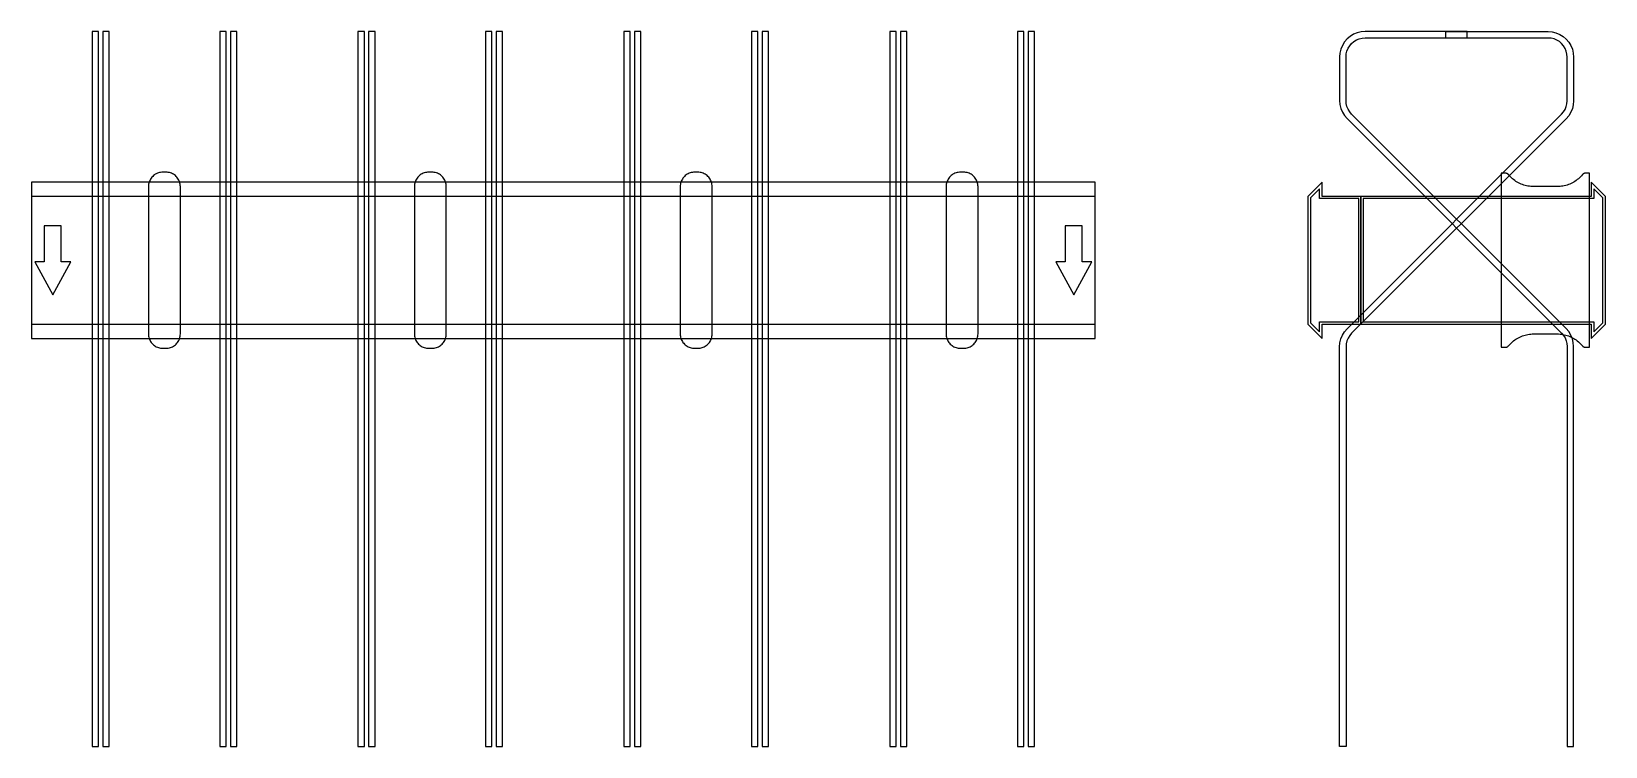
# Model space of a CAD drawing. Extents: x 0 to 1480, y -457 to 215.
import ezdxf

# ---------------------------------------------------------------- set-up
doc = ezdxf.new("R2010")
doc.units = 0
doc.layers.add('Halfen', color=7, linetype='CONTINUOUS')

msp = doc.modelspace()

# ---------------------------------------------------------------- linework, layer by layer
at = {"layer": 'Halfen', "color": 7}
for points in [[(63, -457.177), (63, 215.147), (57, 215.147), (57, -457.177)], [(73, -457.177), (73, 215.147), (67, 215.147), (67, -457.177)], [(183, -457.177), (183, 215.147), (177, 215.147), (177, -457.177)], [(193, -457.177), (193, 215.147), (187, 215.147), (187, -457.177)], [(313, -457.177), (313, 215.147), (307, 215.147), (307, -457.177)], [(323, -457.177), (323, 215.147), (317, 215.147), (317, -457.177)], [(433, -457.177), (433, 215.147), (427, 215.147), (427, -457.177)], [(443, -457.177), (443, 215.147), (437, 215.147), (437, -457.177)], [(563, -457.177), (563, 215.147), (557, 215.147), (557, -457.177)], [(573, -457.177), (573, 215.147), (567, 215.147), (567, -457.177)], [(683, -457.177), (683, 215.147), (677, 215.147), (677, -457.177)], [(693, -457.177), (693, 215.147), (687, 215.147), (687, -457.177)], [(813, -457.177), (813, 215.147), (807, 215.147), (807, -457.177)], [(823, -457.177), (823, 215.147), (817, 215.147), (817, -457.177)], [(933, -457.177), (933, 215.147), (927, 215.147), (927, -457.177)], [(943, -457.177), (943, 215.147), (937, 215.147), (937, -457.177)], [(1450, -457.177), (1450, -81.213), (1449.705, -77.459), (1448.825, -73.797), (1447.384, -70.317), (1445.416, -67.106), (1442.971, -64.243), (1241.272, 137.456), (1239.438, 139.604), (1237.962, 142.012), (1236.881, 144.621), (1236.222, 147.368), (1236, 150.184), (1236, 191.147), (1236.222, 193.963), (1236.881, 196.71), (1237.962, 199.319), (1239.438, 201.728), (1241.272, 203.875), (1243.42, 205.71), (1245.828, 207.186), (1248.438, 208.266), (1251.184, 208.926), (1254, 209.147), (1350, 209.147), (1350, 215.147), (1254, 215.147), (1250.246, 214.852), (1246.584, 213.973), (1243.104, 212.532), (1239.893, 210.564), (1237.029, 208.118), (1234.584, 205.254), (1232.616, 202.043), (1231.175, 198.564), (1230.295, 194.902), (1230, 191.147), (1230, 150.184), (1230.295, 146.429), (1231.175, 142.767), (1232.616, 139.288), (1234.584, 136.077), (1237.029, 133.213), (1438.728, -68.485), (1440.562, -70.633), (1442.038, -73.041), (1443.119, -75.651), (1443.778, -78.397), (1444, -81.213), (1444, -457.177)], [(1230, -457.324), (1230, -81.361), (1230.295, -77.606), (1231.175, -73.944), (1232.616, -70.465), (1234.584, -67.254), (1237.029, -64.39), (1438.728, 137.308), (1440.562, 139.456), (1442.038, 141.865), (1443.119, 144.474), (1443.778, 147.221), (1444, 150.036), (1444, 191), (1443.778, 193.816), (1443.119, 196.562), (1442.038, 199.172), (1440.562, 201.58), (1438.728, 203.728), (1436.58, 205.562), (1434.172, 207.038), (1431.562, 208.119), (1428.816, 208.778), (1426, 209), (1330, 209), (1330, 215), (1426, 215), (1429.754, 214.705), (1433.416, 213.825), (1436.896, 212.384), (1440.107, 210.416), (1442.971, 207.971), (1445.416, 205.107), (1447.384, 201.896), (1448.825, 198.416), (1449.705, 194.754), (1450, 191), (1450, 150.036), (1449.705, 146.282), (1448.825, 142.62), (1447.384, 139.141), (1445.416, 135.929), (1442.971, 133.066), (1241.272, -68.633), (1239.438, -70.78), (1237.962, -73.189), (1236.881, -75.798), (1236.222, -78.545), (1236, -81.361), (1236, -457.324)], [(140, -69.3), (140, -56.8), (140, 69.3), (139.958, 70.359), (139.834, 71.412), (139.627, 72.452), (139.339, 73.472), (138.972, 74.466), (138.529, 75.429), (138.011, 76.354), (137.422, 77.235), (136.765, 78.068), (136.046, 78.846), (135.268, 79.565), (134.435, 80.222), (133.554, 80.811), (132.629, 81.329), (131.666, 81.772), (130.672, 82.139), (129.652, 82.427), (128.612, 82.634), (127.559, 82.758), (126.5, 82.8), (123.5, 82.8), (122.441, 82.758), (121.388, 82.634), (120.348, 82.427), (119.328, 82.139), (118.334, 81.772), (117.371, 81.329), (116.446, 80.811), (115.565, 80.222), (114.732, 79.565), (113.954, 78.846), (113.235, 78.068), (112.578, 77.235), (111.989, 76.354), (111.471, 75.429), (111.028, 74.466), (110.661, 73.472), (110.373, 72.452), (110.166, 71.412), (110.042, 70.359), (110, 69.3), (110, -56.8), (110, -69.3), (110.042, -70.359), (110.166, -71.412), (110.373, -72.452), (110.661, -73.472), (111.028, -74.466), (111.471, -75.429), (111.989, -76.354), (112.578, -77.235), (113.235, -78.068), (113.954, -78.846), (114.732, -79.565), (115.565, -80.222), (116.446, -80.811), (117.371, -81.329), (118.334, -81.772), (119.328, -82.139), (120.348, -82.427), (121.388, -82.634), (122.441, -82.758), (123.5, -82.8), (126.5, -82.8), (127.559, -82.758), (128.612, -82.634), (129.652, -82.427), (130.672, -82.139), (131.666, -81.772), (132.629, -81.329), (133.554, -80.811), (134.435, -80.222), (135.268, -79.565), (136.046, -78.846), (136.765, -78.068), (137.422, -77.235), (138.011, -76.354), (138.529, -75.429), (138.972, -74.466), (139.339, -73.472), (139.627, -72.452), (139.834, -71.412), (139.958, -70.359), (140, -69.3)], [(390, -69.3), (390, -56.8), (390, 69.3), (389.958, 70.359), (389.834, 71.412), (389.627, 72.452), (389.339, 73.472), (388.972, 74.466), (388.529, 75.429), (388.011, 76.354), (387.422, 77.235), (386.765, 78.068), (386.046, 78.846), (385.268, 79.565), (384.435, 80.222), (383.554, 80.811), (382.629, 81.329), (381.666, 81.772), (380.672, 82.139), (379.652, 82.427), (378.612, 82.634), (377.559, 82.758), (376.5, 82.8), (373.5, 82.8), (372.441, 82.758), (371.388, 82.634), (370.348, 82.427), (369.328, 82.139), (368.334, 81.772), (367.371, 81.329), (366.446, 80.811), (365.565, 80.222), (364.732, 79.565), (363.954, 78.846), (363.235, 78.068), (362.578, 77.235), (361.989, 76.354), (361.471, 75.429), (361.028, 74.466), (360.661, 73.472), (360.373, 72.452), (360.166, 71.412), (360.042, 70.359), (360, 69.3), (360, -56.8), (360, -69.3), (360.042, -70.359), (360.166, -71.412), (360.373, -72.452), (360.661, -73.472), (361.028, -74.466), (361.471, -75.429), (361.989, -76.354), (362.578, -77.235), (363.235, -78.068), (363.954, -78.846), (364.732, -79.565), (365.565, -80.222), (366.446, -80.811), (367.371, -81.329), (368.334, -81.772), (369.328, -82.139), (370.348, -82.427), (371.388, -82.634), (372.441, -82.758), (373.5, -82.8), (376.5, -82.8), (377.559, -82.758), (378.612, -82.634), (379.652, -82.427), (380.672, -82.139), (381.666, -81.772), (382.629, -81.329), (383.554, -80.811), (384.435, -80.222), (385.268, -79.565), (386.046, -78.846), (386.765, -78.068), (387.422, -77.235), (388.011, -76.354), (388.529, -75.429), (388.972, -74.466), (389.339, -73.472), (389.627, -72.452), (389.834, -71.412), (389.958, -70.359), (390, -69.3)], [(640, -69.3), (640, -56.8), (640, 69.3), (639.958, 70.359), (639.834, 71.412), (639.627, 72.452), (639.339, 73.472), (638.972, 74.466), (638.529, 75.429), (638.011, 76.354), (637.422, 77.235), (636.765, 78.068), (636.046, 78.846), (635.268, 79.565), (634.435, 80.222), (633.554, 80.811), (632.629, 81.329), (631.666, 81.772), (630.672, 82.139), (629.652, 82.427), (628.612, 82.634), (627.559, 82.758), (626.5, 82.8), (623.5, 82.8), (622.441, 82.758), (621.388, 82.634), (620.348, 82.427), (619.328, 82.139), (618.334, 81.772), (617.371, 81.329), (616.446, 80.811), (615.565, 80.222), (614.732, 79.565), (613.954, 78.846), (613.235, 78.068), (612.578, 77.235), (611.989, 76.354), (611.471, 75.429), (611.028, 74.466), (610.661, 73.472), (610.373, 72.452), (610.166, 71.412), (610.042, 70.359), (610, 69.3), (610, -56.8), (610, -69.3), (610.042, -70.359), (610.166, -71.412), (610.373, -72.452), (610.661, -73.472), (611.028, -74.466), (611.471, -75.429), (611.989, -76.354), (612.578, -77.235), (613.235, -78.068), (613.954, -78.846), (614.732, -79.565), (615.565, -80.222), (616.446, -80.811), (617.371, -81.329), (618.334, -81.772), (619.328, -82.139), (620.348, -82.427), (621.388, -82.634), (622.441, -82.758), (623.5, -82.8), (626.5, -82.8), (627.559, -82.758), (628.612, -82.634), (629.652, -82.427), (630.672, -82.139), (631.666, -81.772), (632.629, -81.329), (633.554, -80.811), (634.435, -80.222), (635.268, -79.565), (636.046, -78.846), (636.765, -78.068), (637.422, -77.235), (638.011, -76.354), (638.529, -75.429), (638.972, -74.466), (639.339, -73.472), (639.627, -72.452), (639.834, -71.412), (639.958, -70.359), (640, -69.3)], [(890, -69.3), (890, -56.8), (890, 69.3), (889.958, 70.359), (889.834, 71.412), (889.627, 72.452), (889.339, 73.472), (888.972, 74.466), (888.529, 75.429), (888.011, 76.354), (887.422, 77.235), (886.765, 78.068), (886.046, 78.846), (885.268, 79.565), (884.435, 80.222), (883.554, 80.811), (882.629, 81.329), (881.666, 81.772), (880.672, 82.139), (879.652, 82.427), (878.612, 82.634), (877.559, 82.758), (876.5, 82.8), (873.5, 82.8), (872.441, 82.758), (871.388, 82.634), (870.348, 82.427), (869.328, 82.139), (868.334, 81.772), (867.371, 81.329), (866.446, 80.811), (865.565, 80.222), (864.732, 79.565), (863.954, 78.846), (863.235, 78.068), (862.578, 77.235), (861.989, 76.354), (861.471, 75.429), (861.028, 74.466), (860.661, 73.472), (860.373, 72.452), (860.166, 71.412), (860.042, 70.359), (860, 69.3), (860, -56.8), (860, -69.3), (860.042, -70.359), (860.166, -71.412), (860.373, -72.452), (860.661, -73.472), (861.028, -74.466), (861.471, -75.429), (861.989, -76.354), (862.578, -77.235), (863.235, -78.068), (863.954, -78.846), (864.732, -79.565), (865.565, -80.222), (866.446, -80.811), (867.371, -81.329), (868.334, -81.772), (869.328, -82.139), (870.348, -82.427), (871.388, -82.634), (872.441, -82.758), (873.5, -82.8), (876.5, -82.8), (877.559, -82.758), (878.612, -82.634), (879.652, -82.427), (880.672, -82.139), (881.666, -81.772), (882.629, -81.329), (883.554, -80.811), (884.435, -80.222), (885.268, -79.565), (886.046, -78.846), (886.765, -78.068), (887.422, -77.235), (888.011, -76.354), (888.529, -75.429), (888.972, -74.466), (889.339, -73.472), (889.627, -72.452), (889.834, -71.412), (889.958, -70.359), (890, -69.3)], [(1465, -81.8), (1465, 81.8), (1461, 81.8), (1460.846, 81.797), (1460.691, 81.786), (1460.538, 81.769), (1460.385, 81.746), (1460.234, 81.715), (1460.084, 81.678), (1459.936, 81.634), (1459.789, 81.584), (1459.646, 81.527), (1459.505, 81.464), (1459.366, 81.395), (1459.231, 81.32), (1459.1, 81.239), (1458.972, 81.153), (1458.848, 81.06), (1458.728, 80.963), (1458.613, 80.86), (1458.502, 80.752), (1458.397, 80.639), (1458.296, 80.522), (1457.41, 79.491), (1456.479, 78.5), (1455.505, 77.551), (1454.491, 76.646), (1453.437, 75.787), (1452.347, 74.975), (1451.222, 74.211), (1450.064, 73.499), (1448.876, 72.838), (1447.66, 72.23), (1446.418, 71.676), (1445.153, 71.178), (1443.867, 70.736), (1442.563, 70.351), (1441.243, 70.024), (1439.911, 69.756), (1438.567, 69.547), (1437.216, 69.397), (1435.859, 69.307), (1434.5, 69.277), (1412.5, 69.277), (1411.141, 69.307), (1409.784, 69.397), (1408.433, 69.547), (1407.089, 69.756), (1405.757, 70.024), (1404.437, 70.351), (1403.133, 70.736), (1401.847, 71.178), (1400.582, 71.676), (1399.34, 72.23), (1398.124, 72.838), (1396.936, 73.499), (1395.778, 74.211), (1394.653, 74.975), (1393.563, 75.787), (1392.509, 76.646), (1391.495, 77.551), (1390.521, 78.5), (1389.59, 79.491), (1388.704, 80.522), (1388.603, 80.639), (1388.498, 80.752), (1388.387, 80.86), (1388.272, 80.963), (1388.152, 81.06), (1388.028, 81.153), (1387.9, 81.239), (1387.769, 81.32), (1387.634, 81.395), (1387.495, 81.464), (1387.354, 81.527), (1387.211, 81.584), (1387.064, 81.634), (1386.916, 81.678), (1386.766, 81.715), (1386.615, 81.746), (1386.462, 81.769), (1386.309, 81.786), (1386.154, 81.797), (1386, 81.8), (1382, 81.8), (1382, -81.8), (1386, -81.8), (1386.154, -81.797), (1386.309, -81.786), (1386.462, -81.769), (1386.615, -81.746), (1386.766, -81.715), (1386.916, -81.678), (1387.064, -81.634), (1387.211, -81.584), (1387.354, -81.527), (1387.495, -81.464), (1387.634, -81.395), (1387.769, -81.32), (1387.9, -81.239), (1388.028, -81.153), (1388.152, -81.06), (1388.272, -80.963), (1388.387, -80.86), (1388.498, -80.752), (1388.603, -80.639), (1388.704, -80.522), (1389.59, -79.491), (1390.521, -78.5), (1391.495, -77.551), (1392.509, -76.646), (1393.563, -75.787), (1394.653, -74.975), (1395.778, -74.211), (1396.936, -73.499), (1398.124, -72.838), (1399.34, -72.23), (1400.582, -71.676), (1401.847, -71.178), (1403.133, -70.736), (1404.437, -70.351), (1405.757, -70.024), (1407.089, -69.756), (1408.433, -69.547), (1409.784, -69.397), (1411.141, -69.307), (1412.5, -69.277), (1434.5, -69.277), (1435.859, -69.307), (1437.216, -69.397), (1438.567, -69.547), (1439.911, -69.756), (1441.243, -70.024), (1442.563, -70.351), (1443.867, -70.736), (1445.153, -71.178), (1446.418, -71.676), (1447.66, -72.23), (1448.876, -72.838), (1450.064, -73.499), (1451.222, -74.211), (1452.347, -74.975), (1453.437, -75.787), (1454.491, -76.646), (1455.505, -77.551), (1456.479, -78.5), (1457.41, -79.491), (1458.296, -80.522), (1458.397, -80.639), (1458.502, -80.752), (1458.613, -80.86), (1458.728, -80.963), (1458.848, -81.06), (1458.972, -81.153), (1459.1, -81.239), (1459.231, -81.32), (1459.366, -81.395), (1459.505, -81.464), (1459.646, -81.527), (1459.789, -81.584), (1459.936, -81.634), (1460.084, -81.678), (1460.234, -81.715), (1460.385, -81.746), (1460.538, -81.769), (1460.691, -81.786), (1460.846, -81.797), (1461, -81.8)], [(0, -73.5), (1000, -73.5), (1000, 73.5), (0, 73.5)], [(0, -60), (1000, -60), (1000, 60), (0, 60)], [(1250, -60), (1250, 60), (1213.5, 60), (1213.5, 73.5), (1200, 60), (1200, -60), (1213.5, -73.5), (1213.5, -60)], [(1248, -58), (1248, 58), (1211, 58), (1211, 67.25), (1202.5, 58.75), (1202.5, -58.75), (1211, -67.25), (1211, -58)], [(1480, -60), (1480, 60), (1466.5, 73.5), (1466.5, 60), (1250, 60), (1250, -60), (1466.5, -60), (1466.5, -73.5)], [(1477.5, -58.75), (1477.5, 58.75), (1469, 67.25), (1469, 58), (1252, 58), (1252, -58), (1469, -58), (1469, -67.25)], [(20, -32.5), (37, -1.5), (28, -1.5), (28, 32.5), (12, 32.5), (12, -1.5), (3, -1.5)], [(980, -32.5), (997, -1.5), (988, -1.5), (988, 32.5), (972, 32.5), (972, -1.5), (963, -1.5)]]:
    msp.add_lwpolyline(points, close=True, dxfattribs=at)

doc.saveas('drawing.dxf')
